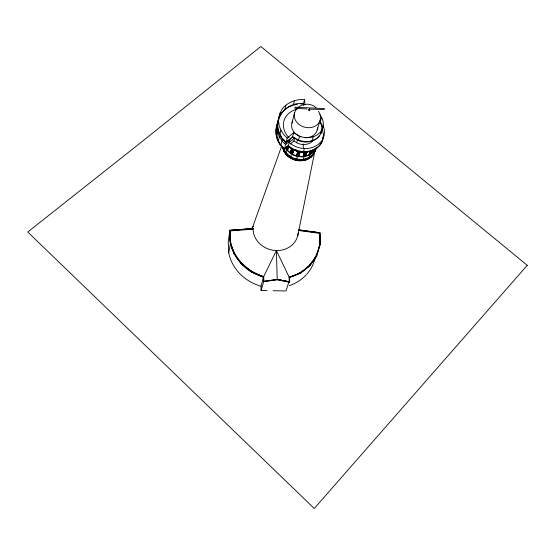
<?xml version="1.0" encoding="UTF-8"?>
<svg xmlns="http://www.w3.org/2000/svg" width="555" height="555" viewBox="0 0 555 555"><rect width="100%" height="100%" fill="white"/><g stroke="black" fill="none" stroke-linecap="round" stroke-linejoin="round"><path stroke-width="0.83" d="M297.764 152.785L297.757 153.513L297.979 152.292L297.764 152.785L296.828 151.231L297.085 150.634M304.57 153.471L304.251 152.146L304.591 153.999L304.57 153.471L303.98 153.451A4.183 2.109 -2.6 0 0 303.141 151.869M310.62 151.688L310.647 151.071L310.869 152.174L310.62 151.688L310.085 151.862A4.176 1.707 -27.2 0 0 310.12 151.342M321.803 130.474L322.053 127.268L320.395 121.476M323.114 137.05L323.038 138.445L323.433 134.303L322.011 128.753M288.447 145.355L284.465 148.754C275.231 141.525 274.843 129.065 278.776 118.978M319.888 114.67A17.857 14.923 15.8 0 1 319.826 132.687A17.857 14.923 15.8 0 1 299.617 136.183L293.692 132.603L292.541 136.981L286.054 142.503C267.892 128.413 281.697 100.774 303.474 103.667L303.557 105.29M277.507 125.603C278.874 118.298 279.269 110.022 285.901 105.186C291.167 100.996 297.945 99.192 304.605 99.428L304.882 104.978M297.397 150.988A4.183 2.178 23.9 0 1 297.647 152.299L296.488 156.232L294.358 155.594L292.353 154.595L293.484 150.655A4.655 2.428 23.8 0 1 293.831 150.169M296.488 156.232L297.647 152.299M263.576 277.035C243.458 271.263 227.439 251.817 229.687 230.339L253.08 228.528L253.094 229.194A22.762 20.334 15.4 0 0 275.044 250.492A22.762 20.334 15.4 0 0 298.229 232.732M230.075 230.935L229.839 230.478L253.045 228.771M296.446 160.312C303.363 162.171 312.611 158.848 314.838 151.369C309.718 165.917 284.819 162.254 282.863 147.117M316.01 147.928L316.607 148.289L316.461 148.754L314.72 149.295C312.201 164.301 287.955 161.921 283.876 148.747M230.186 242.597L230.651 242.431C234.335 258.956 247.787 271.652 263.722 276.515L263.847 281.649L263.382 281.642L263.25 276.883M267.087 290.598L261.079 290.494L260.989 286.227A44.338 40.015 15.5 0 1 228.695 252.782L230.547 242.979L230.38 238.872M297.73 235.736L314.976 150.71M241.55 263.93L241.911 263.556M277.389 123.217C274.094 132.333 276.994 142.808 284.396 149.031L288.371 145.632C297.924 154.394 316.378 153.853 322.261 141.136M277.944 120.817L280.303 112.367M277.944 122.586L278.277 121.143M279.269 116.855L281.683 112.714M276.681 136.516L277.687 132.256L277.014 127.706M278.173 130.161L277.569 125.312M281.614 113.005L284.826 109.703L285.901 105.186M278.353 140.935L279.373 136.696L277.687 132.256M279.873 134.615L280.927 130.217L279.214 125.742L278.534 121.156M288.843 106.775L284.826 109.703M280.983 145.07L282.023 140.859L279.373 136.696M282.53 138.785L279.942 134.331L278.242 129.877M251.866 271.409L251.581 272.165L263.278 277.209L263.396 276.792L263.5 281.371M294.434 100.663L293.304 105.193L297.418 104.319M290.147 138.799L288.302 145.903L284.326 149.309L285.534 144.564L289.537 141.143M286.054 142.503L287.157 138.153L293.692 132.603M299.894 152.153A4.648 2.345 -2.7 0 0 299.52 152.701L299.443 154.311L298.007 154.769L296.432 160.409C291.25 159.257 286.484 156.024 284 151.272L284.285 150.141L283.501 148.088M291.93 123.064L294.538 112.873M289.398 146.166A4.655 2.116 49.4 0 0 288.621 146.811L287.684 150.419L290.903 153.256L290.598 153.527L287.372 150.682L287.837 148.893L286.241 147.526L286.935 146.749L287.372 147.214L288.1 146.305L287.372 147.214M285.86 147.568L286.588 149.004L286.172 149.142L286.637 147.346L287.164 148.178L285.714 153.777M288.621 146.811L287.726 147.581L287.837 148.893M287.767 156.101L288.066 154.984L284.285 150.141M323.246 137.8C320.894 151.994 302.302 155.906 291.493 148.678L291.659 148.039M303.398 103.958L304.605 99.428M290.223 144.05L293.921 140.887L294.76 137.751L289.183 142.51M290.598 153.527L290.966 150.44L291.868 149.663M292.561 148.879L291.451 152.112L292.832 152.819M292.353 154.595L293.484 150.655M293.921 140.887L296.668 142.774L297.501 139.728M293.283 159.458L293.588 158.348L288.066 154.984M321.061 132.985C317.495 141.532 306.395 143.828 298.423 140.533L299.617 136.183M309.225 109.12L308.344 110.154L309.967 110.05L309.225 109.12L324.21 109.55L324.391 108.946L324.37 108.593L294.989 107.212L294.83 107.816L294.851 108.176L307.116 109.023M260.989 286.227L263.361 277.798M299.02 151.425L298.139 154.755L296.981 154.456M299.2 151.723L299.381 151.085M303.682 151.765A4.183 2.116 -2.6 0 1 303.953 152.875L302.933 156.843L298.528 156.67L299.117 154.13M298.528 156.67L299.443 154.311L298.139 154.755L297.057 153.804L298.007 154.769L299.034 154.894M263.382 281.642L263.493 281.232M261.079 290.494L263.68 281.649M299.679 160.811L299.998 159.701M305.236 141.983L305.319 141.705C310.675 141.886 316.267 139.888 319.59 135.538M303.509 151.605L304.404 148.518M305.888 151.702L305.257 155.039L303.446 155.074L303.953 152.875M305.798 152.632L306.353 153.714L304.938 156.572L308.927 155.268L310.363 152.396L309.808 151.321L308.927 155.268M307.414 152.056L307.602 151.418M314.491 152.493L315.628 148.719L313.346 154.255M321.886 130.196L320.97 133.269L322.33 128.899M305.965 159.951L306.298 158.841M311.931 141.102L313.228 136.759M277.209 279.359L289.689 281.885L289.21 281.878L289.1 277.035C308.33 272.463 322.899 253.302 319.437 233.357L319.402 232.698L299.096 229.902M316.183 256.105L319.895 244.873L319.673 232.947L298.229 230.027M309.669 265.602L316.759 255.862L320.082 244.79L319.86 232.705L299.069 230.013M317.224 129.932L320.27 119.866M320.304 121.76L321.65 117.334M310.946 153.152L310.585 154.339L313.547 151.751L314.72 149.295L316.461 148.754M312.305 151.314L311.834 152.458L310.363 152.396L311.91 151.591L311.466 151.203L311.82 150.891L312.305 151.314L311.695 152.923L309.461 153.492M311.168 157.023L311.508 155.913M310.259 154.047L313.214 151.459L313.873 149.309M315.025 148.983L314.609 150.315L315.24 149.205A16.518 14.021 15.7 0 1 313.526 154.082M322.053 127.268L320.596 122.475M315.628 148.719L315.164 149.815M320.311 144.834L320.512 144.196M277.777 123.307L276.328 127.81L277.951 128.156M289.523 277.417L289.689 281.885M289.537 281.746L289.391 282.155L288.919 281.864L285.957 290.945L273.088 290.709M253.08 228.528L229.687 230.339M251.866 229.236L281.635 146.118M310.058 265.366L300.512 273.199L289.231 277.736M300.748 272.907L310.21 265.359L309.87 265.075M319.673 232.947L319.59 237.991M319.645 244.706L320.082 244.79L319.86 232.705M310.21 265.359L300.345 272.963M319.895 244.873L319.437 245.254M315.885 256.889L312.541 265.561A44.338 40.015 15.5 0 1 306.693 274.316M316.454 256.23L316.621 255.8M316.759 255.862L316.392 255.571M311.466 151.203L311.806 150.419L311.695 152.923L310.224 152.861L309.024 157.53L303.197 159.452L296.758 159.202M297.445 152.008L297.681 151.48M293.026 151.688L291.576 151.647L290.966 150.44L292.547 151.453L293.533 150.467L295.94 150.495L296.238 149.822M292.547 151.453L293.768 149.933L293.533 150.467M292.901 150.87L293.123 150.377M311.91 151.591L312.833 149.926M300.532 272.443L300.789 272.803L289.301 277.417L276.383 250.562L263.549 276.896L251.63 271.763L241.578 263.826M305.854 153.825L305.971 152.604L305.854 153.825L304.008 154.026L305.389 154.574L306.353 153.714M314.727 151.328C313.998 154.72 309.517 156.045 308.691 158.64M299.575 153.846L298.271 154.29L297.189 153.34L299.041 153.784L299.402 152.59M299.041 153.784C299.971 152.028 302.815 151.057 304.279 152.736M251.734 271.936L251.581 272.165C237.214 263.452 228.05 247.162 229.708 230.228M310.134 264.922L312.465 261.53M313.859 259.497L315.254 257.458M309.898 265.789L316.801 255.758M290.418 157.925L291.916 152.361L290.848 150.905L291.451 152.112L292.894 152.153L291.916 152.361L291.07 151.744M251.387 228.764L253.559 226.218M306.235 153.118L307.817 151.661M291.278 148.58A4.183 1.894 49.5 0 1 291.417 150.051L291.847 150.433L291.437 150.787L291.229 149.073L291.687 148.678M314.095 149.975L315.136 149.184M298.847 106.969L301.303 105.436L304.195 104.541M284.292 143.495L285.645 142.753L286.741 143.905M287.677 146.673L288.85 146.402L289.807 146.86M309.35 109.092L309.301 110.806L309.433 109.106M234.654 253.614L234.224 253.892L241.571 264.27L241.661 263.84L251.686 271.749M289.53 106.754L292.547 105.506M300.664 272.782L289.37 277.32L289.537 281.885M305.597 153.333L306.076 153.173A4.641 1.894 -27.3 0 1 307.005 151.904M304.75 156.205L308.733 154.894M315.282 148.719L316.607 148.289M281.316 140.249L283.584 139.52L285.645 142.753M287.164 148.178L287.601 148.046L286.241 147.526M305.465 154.803L304.494 155.025L303.876 154.484L305.257 155.039L306.214 154.172L304.494 155.025L302.87 160.555M263.833 281.378L277.216 279.505L289.273 281.774L277.25 279.394L263.348 281.364L263.826 281.239M263.847 281.649L277.07 279.803L288.926 282.148M283.355 147.387L282.96 148.532L284 151.272M283.071 148.518L282.752 147.124M230.547 242.979L229.839 230.478M279.04 136.481L281.461 136.169M253.094 229.194L229.735 230.908M305.07 104.361C309.024 103.73 313.221 104.985 316.1 107.781M302.746 151.841L302.232 151.827M300.817 104.056L302.537 103.993M229.777 231.477L228.244 241.46L228.695 252.782M319.361 232.802L319.819 232.816M299.02 153.256L299.547 153.277A4.655 2.345 -2.7 0 1 301.351 151.813M298.514 156.274L302.912 156.448L302.933 156.843M277.611 132.34L279.262 132.409M319.867 233.377L298.278 230.45M305.319 141.705L298.5 140.255L292.617 136.696L286.123 142.226L282.599 138.507M293.588 158.348L296.745 159.299M295.454 150.315L295.94 150.495M286.366 147.061L287.726 147.581M292.756 150.981L293.255 151.175A4.655 2.421 23.8 0 1 295.877 150.141M297.966 153.034L297.418 152.819A4.183 2.178 23.9 0 0 296.634 150.807M292.513 154.241L296.647 155.872M298.423 140.533L292.541 136.981M288.205 146.27L291.493 148.678M287.788 146.86L288.17 147.2A4.655 2.109 49.4 0 1 289.578 146.548M287.157 138.153L283.605 134.414L280.927 130.217M282.023 140.859L285.534 144.564M285.443 147.991L286.172 149.142M310.668 151.14L310.911 151.577M306.617 151.827L306.901 152.375M290.744 148.053L291.229 149.073M230.831 243.777L234.272 254.273L230.207 242.486M304.577 152.798L304.598 153.34M303.62 151.57L303.647 152.223M303.148 143.891L303.349 148.178M301.039 151.473L301.074 152.125M230.651 242.431L230.158 230.485M276.383 250.562L277.216 279.505M313.117 154.699A16.518 14.021 15.7 0 1 302.246 160.631M299.672 160.714A16.518 14.021 15.7 0 1 282.8 147.214M306.145 274.912A44.338 40.015 15.5 0 1 289.148 285.714M322.774 124.896A21.208 17.822 15.8 0 1 314.491 146.645A21.208 17.822 15.8 0 1 287.462 140.824M313.61 140.02A12.952 10.899 15.8 0 1 296.668 142.774M284.326 149.309A26.89 22.637 15.8 0 1 277.077 125.243M288.968 137.689A21.347 17.892 15.8 0 1 297.293 109.113M317.515 127.796A13.105 10.982 15.8 0 1 305.125 137.716M300.907 136.939A13.105 10.982 15.8 0 1 298.534 135.926L295.753 134.019A13.105 10.982 15.8 0 1 292.742 121.066M318.473 111.284A13.334 11.107 15.8 0 1 315.413 126.013A13.334 11.107 15.8 0 1 297.64 123.203A13.334 11.107 15.8 0 1 297.723 108.003M298.326 107.538A13.334 11.107 15.8 0 1 299.658 106.706M527.25 265.318L314.262 508.484L27.75 232.018L139.187 143.856L260.815 46.516L527.25 265.318"/></g></svg>
